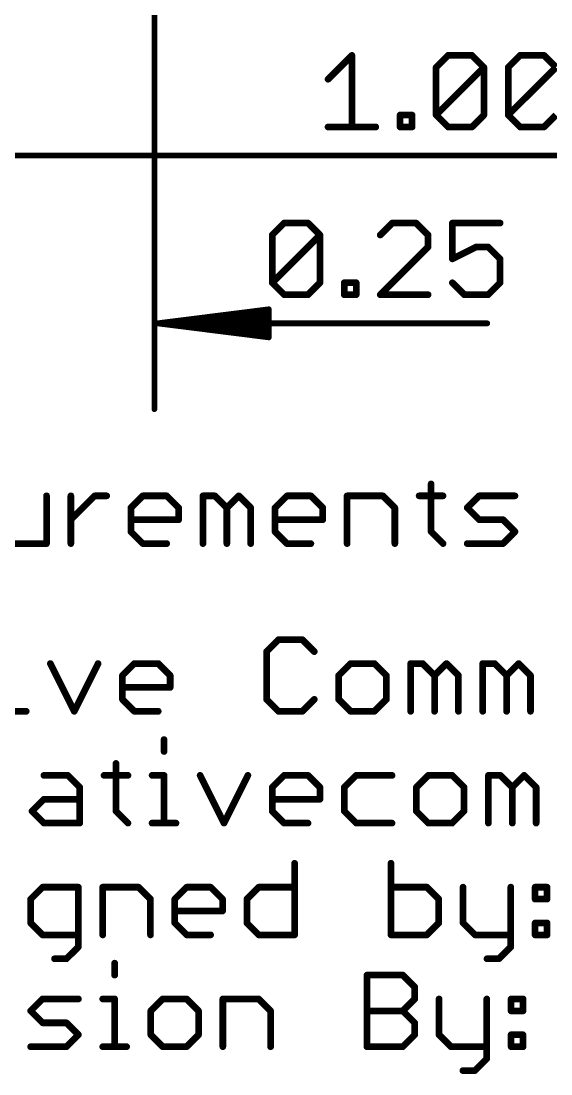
# Model space of a CAD drawing. Extents: x -34 to 73, y -25 to 40.
# Drawn here: x 3.32 to 15.36, y -24.67 to -0.75 of the extents above; entities that cross this region are included whole.
import ezdxf

# ---------------------------------------------------------------- set-up
doc = ezdxf.new("R2010")
doc.units = 0
doc.layers.add('47', color=253, linetype='CONTINUOUS')
doc.layers.add('51', color=53, linetype='CONTINUOUS')

msp = doc.modelspace()

# ---------------------------------------------------------------- linework, layer by layer
at = {"layer": '47'}
for points, const_width in [([(6.35, 1.27), (6.35, -9.57)], 0.13), ([(10.2948, -2.0746), (10.8371, -1.5323)], 0.1524), ([(10.8371, -1.5323), (10.8371, -3.1593)], 0.1524), ([(12.7505, -1.8035), (13.0217, -1.5323)], 0.1524), ([(13.0217, -1.5323), (13.564, -1.5323)], 0.1524), ([(13.564, -1.5323), (13.8352, -1.8035)], 0.1524), ([(14.3877, -1.8035), (14.6589, -1.5323)], 0.1524), ([(14.6589, -1.5323), (15.2012, -1.5323)], 0.1524), ([(15.2012, -1.5323), (15.4724, -1.8035)], 0.1524), ([(12.7505, -2.8881), (12.7505, -1.8035)], 0.1524), ([(12.7505, -2.8881), (13.8352, -1.8035)], 0.1524), ([(13.8352, -1.8035), (13.8352, -2.8881)], 0.1524), ([(14.3877, -2.8881), (14.3877, -1.8035)], 0.1524), ([(14.3877, -2.8881), (15.4724, -1.8035)], 0.1524), ([(11.932, -3.1593), (11.932, -2.8881)], 0.1524), ([(11.932, -2.8881), (12.2031, -2.8881)], 0.1524), ([(12.2031, -2.8881), (12.2031, -3.1593)], 0.1524), ([(13.0217, -3.1593), (12.7505, -2.8881)], 0.1524), ([(13.8352, -2.8881), (13.564, -3.1593)], 0.1524), ([(14.6589, -3.1593), (14.3877, -2.8881)], 0.1524), ([(15.4724, -2.8881), (15.2012, -3.1593)], 0.1524), ([(10.2948, -3.1593), (11.3795, -3.1593)], 0.1524), ([(12.2031, -3.1593), (11.932, -3.1593)], 0.1524), ([(13.564, -3.1593), (13.0217, -3.1593)], 0.1524), ([(15.2012, -3.1593), (14.6589, -3.1593)], 0.1524), ([(0.065, -3.81), (25.335, -3.81)], 0.13), ([(9.0262, -5.6135), (9.2974, -5.3423)], 0.1524), ([(9.2974, -5.3423), (9.8397, -5.3423)], 0.1524), ([(9.8397, -5.3423), (10.1109, -5.6135)], 0.1524), ([(11.7531, -5.3423), (11.4819, -5.6135)], 0.1524), ([(12.2954, -5.3423), (11.7531, -5.3423)], 0.1524), ([(12.5666, -5.6135), (12.2954, -5.3423)], 0.1524), ([(14.2038, -5.3423), (13.1191, -5.3423)], 0.1524), ([(13.1191, -5.3423), (13.1191, -6.1558)], 0.1524), ([(9.0262, -6.6981), (9.0262, -5.6135)], 0.1524), ([(9.0262, -6.6981), (10.1109, -5.6135)], 0.1524), ([(10.1109, -5.6135), (10.1109, -6.6981)], 0.1524), ([(12.5666, -5.8846), (12.5666, -5.6135)], 0.1524), ([(11.4819, -6.9693), (12.5666, -5.8846)], 0.1524), ([(13.1191, -6.1558), (13.6614, -5.8846)], 0.1524), ([(13.6614, -5.8846), (13.9326, -5.8846)], 0.1524), ([(13.9326, -5.8846), (14.2038, -6.1558)], 0.1524), ([(14.2038, -6.1558), (14.2038, -6.6981)], 0.1524), ([(9.2974, -6.9693), (9.0262, -6.6981)], 0.1524), ([(10.1109, -6.6981), (9.8397, -6.9693)], 0.1524), ([(10.6634, -6.9693), (10.6634, -6.6981)], 0.1524), ([(10.6634, -6.6981), (10.9345, -6.6981)], 0.1524), ([(10.9345, -6.6981), (10.9345, -6.9693)], 0.1524), ([(13.3903, -6.9693), (13.1191, -6.6981)], 0.1524), ([(14.2038, -6.6981), (13.9326, -6.9693)], 0.1524), ([(9.8397, -6.9693), (9.2974, -6.9693)], 0.1524), ([(10.9345, -6.9693), (10.6634, -6.9693)], 0.1524), ([(12.5666, -6.9693), (11.4819, -6.9693)], 0.1524), ([(13.9326, -6.9693), (13.3903, -6.9693)], 0.1524), ([(6.415, -7.62), (8.95, -7.3008)], 0.13), ([(6.415, -7.62), (8.95, -7.36)], 0.13), ([(8.95, -7.3008), (8.95, -7.9392)], 0.13), ([(6.415, -7.62), (8.95, -7.49)], 0.13), ([(6.415, -7.62), (13.9128, -7.62)], 0.13), ([(8.95, -7.9392), (6.415, -7.62)], 0.13), ([(8.95, -7.75), (6.415, -7.62)], 0.13), ([(8.95, -7.88), (6.415, -7.62)], 0.13), ([(12.6361, -11.268), (12.6361, -12.3526)], 0.1524), ([(3.8995, -12.6238), (3.8995, -11.5391)], 0.1524), ([(4.452, -12.6238), (4.452, -11.5391)], 0.1524), ([(4.452, -12.0815), (4.9943, -11.5391)], 0.1524), ([(4.9943, -11.5391), (5.2655, -11.5391)], 0.1524), ([(5.8163, -11.8103), (6.0874, -11.5391)], 0.1524), ([(6.0874, -11.5391), (6.6298, -11.5391)], 0.1524), ([(6.6298, -11.5391), (6.9009, -11.8103)], 0.1524), ([(7.4534, -12.6238), (7.4534, -11.5391)], 0.1524), ([(7.4534, -11.5391), (7.7246, -11.5391)], 0.1524), ([(7.7246, -11.5391), (7.9958, -11.8103)], 0.1524), ([(7.9958, -11.8103), (8.2669, -11.5391)], 0.1524), ([(8.2669, -11.5391), (8.5381, -11.8103)], 0.1524), ([(9.0906, -11.8103), (9.3618, -11.5391)], 0.1524), ([(9.3618, -11.5391), (9.9041, -11.5391)], 0.1524), ([(9.9041, -11.5391), (10.1753, -11.8103)], 0.1524), ([(10.7277, -12.6238), (10.7277, -11.5391)], 0.1524), ([(10.7277, -11.5391), (11.5412, -11.5391)], 0.1524), ([(11.5412, -11.5391), (11.8124, -11.8103)], 0.1524), ([(12.3649, -11.5391), (12.9072, -11.5391)], 0.1524), ([(13.4563, -11.8103), (13.7275, -11.5391)], 0.1524), ([(13.7275, -11.5391), (14.541, -11.5391)], 0.1524), ([(5.8163, -12.3526), (5.8163, -11.8103)], 0.1524), ([(6.9009, -11.8103), (6.9009, -12.0815)], 0.1524), ([(7.9958, -11.8103), (7.9958, -12.6238)], 0.1524), ([(8.5381, -11.8103), (8.5381, -12.6238)], 0.1524), ([(9.0906, -12.3526), (9.0906, -11.8103)], 0.1524), ([(10.1753, -11.8103), (10.1753, -12.0815)], 0.1524), ([(11.8124, -11.8103), (11.8124, -12.6238)], 0.1524), ([(13.7275, -12.0815), (13.4563, -11.8103)], 0.1524), ([(6.9009, -12.0815), (5.8163, -12.0815)], 0.1524), ([(10.1753, -12.0815), (9.0906, -12.0815)], 0.1524), ([(14.2698, -12.0815), (13.7275, -12.0815)], 0.1524), ([(14.541, -12.3526), (14.2698, -12.0815)], 0.1524), ([(6.0874, -12.6238), (5.8163, -12.3526)], 0.1524), ([(9.3618, -12.6238), (9.0906, -12.3526)], 0.1524), ([(12.6361, -12.3526), (12.9072, -12.6238)], 0.1524), ([(14.2698, -12.6238), (14.541, -12.3526)], 0.1524), ([(3.086, -12.6238), (3.8995, -12.6238)], 0.1524), ([(6.6298, -12.6238), (6.0874, -12.6238)], 0.1524), ([(9.9041, -12.6238), (9.3618, -12.6238)], 0.1524), ([(13.4563, -12.6238), (14.2698, -12.6238)], 0.1524)]:
    msp.add_lwpolyline(points, dxfattribs=dict(at, const_width=const_width))
for points, const_width in [([(10.8752, -1.5323, 1), (10.799, -1.5323)], 0.0762), ([(10.8641, -1.5593, 1), (10.8102, -1.5054)], 0.0762), ([(13.0217, -1.4942, 1), (13.0217, -1.5704)], 0.0762), ([(13.0486, -1.5593, 1), (12.9948, -1.5054)], 0.0762), ([(13.591, -1.5054, 1), (13.5371, -1.5593)], 0.0762), ([(13.564, -1.5704, 1), (13.564, -1.4942)], 0.0762), ([(14.6589, -1.4942, 1), (14.6589, -1.5704)], 0.0762), ([(14.6858, -1.5593, 1), (14.6319, -1.5054)], 0.0762), ([(15.2281, -1.5054, 1), (15.1743, -1.5593)], 0.0762), ([(15.2012, -1.5704, 1), (15.2012, -1.4942)], 0.0762), ([(12.7886, -1.8035, 1), (12.7124, -1.8035)], 0.0762), ([(12.7236, -1.7765, 1), (12.7775, -1.8304)], 0.0762), ([(13.8733, -1.8035, 1), (13.7971, -1.8035)], 0.0762), ([(13.8621, -1.8304, 1), (13.8083, -1.7765)], 0.0762), ([(13.8083, -1.8304, 1), (13.8621, -1.7765)], 0.0762), ([(14.4258, -1.8035, 1), (14.3496, -1.8035)], 0.0762), ([(14.3608, -1.7765, 1), (14.4146, -1.8304)], 0.0762), ([(10.2679, -2.0477, 1), (10.3218, -2.1016)], 0.0762), ([(11.9701, -2.8881, 1), (11.8939, -2.8881)], 0.0762), ([(11.932, -2.85, 1), (11.932, -2.9262)], 0.0762), ([(12.2412, -2.8881, 1), (12.165, -2.8881)], 0.0762), ([(12.2031, -2.9262, 1), (12.2031, -2.85)], 0.0762), ([(12.7775, -2.8612, 1), (12.7236, -2.9151)], 0.0762), ([(12.7236, -2.8612, 1), (12.7775, -2.9151)], 0.0762), ([(12.7124, -2.8881, 1), (12.7886, -2.8881)], 0.0762), ([(13.7971, -2.8881, 1), (13.8733, -2.8881)], 0.0762), ([(13.8621, -2.9151, 1), (13.8083, -2.8612)], 0.0762), ([(14.4146, -2.8612, 1), (14.3608, -2.9151)], 0.0762), ([(14.3608, -2.8612, 1), (14.4146, -2.9151)], 0.0762), ([(14.3496, -2.8881, 1), (14.4258, -2.8881)], 0.0762), ([(10.2948, -3.1212, 1), (10.2948, -3.1974)], 0.0762), ([(11.3795, -3.1974, 1), (11.3795, -3.1212)], 0.0762), ([(11.932, -3.1212, 1), (11.932, -3.1974)], 0.0762), ([(12.2031, -3.1974, 1), (12.2031, -3.1212)], 0.0762), ([(13.0217, -3.1212, 1), (13.0217, -3.1974)], 0.0762), ([(12.9948, -3.1862, 1), (13.0486, -3.1324)], 0.0762), ([(13.5371, -3.1324, 1), (13.591, -3.1862)], 0.0762), ([(13.564, -3.1974, 1), (13.564, -3.1212)], 0.0762), ([(14.6589, -3.1212, 1), (14.6589, -3.1974)], 0.0762), ([(14.6319, -3.1862, 1), (14.6858, -3.1324)], 0.0762), ([(15.1743, -3.1324, 1), (15.2281, -3.1862)], 0.0762), ([(15.2012, -3.1974, 1), (15.2012, -3.1212)], 0.0762), ([(10.799, -3.1593, 1), (10.8752, -3.1593)], 0.0762), ([(11.8939, -3.1593, 1), (11.9701, -3.1593)], 0.0762), ([(12.165, -3.1593, 1), (12.2412, -3.1593)], 0.0762), ([(9.2974, -5.3042, 1), (9.2974, -5.3804)], 0.0762), ([(9.3243, -5.3693, 1), (9.2704, -5.3154)], 0.0762), ([(9.8666, -5.3154, 1), (9.8128, -5.3693)], 0.0762), ([(9.8397, -5.3804, 1), (9.8397, -5.3042)], 0.0762), ([(11.7531, -5.3042, 1), (11.7531, -5.3804)], 0.0762), ([(11.78, -5.3693, 1), (11.7262, -5.3154)], 0.0762), ([(12.3224, -5.3154, 1), (12.2685, -5.3693)], 0.0762), ([(12.2954, -5.3804, 1), (12.2954, -5.3042)], 0.0762), ([(13.1191, -5.3042, 1), (13.1191, -5.3804)], 0.0762), ([(13.1572, -5.3423, 1), (13.081, -5.3423)], 0.0762), ([(14.2038, -5.3804, 1), (14.2038, -5.3042)], 0.0762), ([(9.0643, -5.6135, 1), (8.9881, -5.6135)], 0.0762), ([(8.9993, -5.5865, 1), (9.0531, -5.6404)], 0.0762), ([(10.149, -5.6135, 1), (10.0728, -5.6135)], 0.0762), ([(10.1378, -5.6404, 1), (10.0839, -5.5865)], 0.0762), ([(10.0839, -5.6404, 1), (10.1378, -5.5865)], 0.0762), ([(11.455, -5.5865, 1), (11.5089, -5.6404)], 0.0762), ([(12.6047, -5.6135, 1), (12.5285, -5.6135)], 0.0762), ([(12.5397, -5.6404, 1), (12.5935, -5.5865)], 0.0762), ([(12.5285, -5.8846, 1), (12.6047, -5.8846)], 0.0762), ([(12.5935, -5.9116, 1), (12.5397, -5.8577)], 0.0762), ([(13.6614, -5.8465, 1), (13.6614, -5.9227)], 0.0762), ([(13.6785, -5.9187, 1), (13.6444, -5.8506)], 0.0762), ([(13.9595, -5.8577, 1), (13.9056, -5.9116)], 0.0762), ([(13.9326, -5.9227, 1), (13.9326, -5.8465)], 0.0762), ([(13.1021, -6.1217, 1), (13.1361, -6.1899)], 0.0762), ([(13.081, -6.1558, 1), (13.1572, -6.1558)], 0.0762), ([(14.2419, -6.1558, 1), (14.1657, -6.1558)], 0.0762), ([(14.1768, -6.1827, 1), (14.2307, -6.1289)], 0.0762), ([(9.0531, -6.6712, 1), (8.9993, -6.7251)], 0.0762), ([(8.9993, -6.6712, 1), (9.0531, -6.7251)], 0.0762), ([(8.9881, -6.6981, 1), (9.0643, -6.6981)], 0.0762), ([(10.0728, -6.6981, 1), (10.149, -6.6981)], 0.0762), ([(10.1378, -6.7251, 1), (10.0839, -6.6712)], 0.0762), ([(10.7015, -6.6981, 1), (10.6253, -6.6981)], 0.0762), ([(10.6634, -6.66, 1), (10.6634, -6.7362)], 0.0762), ([(10.9726, -6.6981, 1), (10.8964, -6.6981)], 0.0762), ([(10.9345, -6.7362, 1), (10.9345, -6.66)], 0.0762), ([(13.146, -6.6712, 1), (13.0921, -6.7251)], 0.0762), ([(14.1657, -6.6981, 1), (14.2419, -6.6981)], 0.0762), ([(14.2307, -6.7251, 1), (14.1768, -6.6712)], 0.0762), ([(9.2974, -6.9312, 1), (9.2974, -7.0074)], 0.0762), ([(9.2704, -6.9962, 1), (9.3243, -6.9424)], 0.0762), ([(9.8128, -6.9424, 1), (9.8666, -6.9962)], 0.0762), ([(9.8397, -7.0074, 1), (9.8397, -6.9312)], 0.0762), ([(10.6634, -6.9312, 1), (10.6634, -7.0074)], 0.0762), ([(10.6253, -6.9693, 1), (10.7015, -6.9693)], 0.0762), ([(10.8964, -6.9693, 1), (10.9726, -6.9693)], 0.0762), ([(10.9345, -7.0074, 1), (10.9345, -6.9312)], 0.0762), ([(11.4819, -6.9312, 1), (11.4819, -7.0074)], 0.0762), ([(11.455, -6.9424, 1), (11.5089, -6.9962)], 0.0762), ([(12.5666, -7.0074, 1), (12.5666, -6.9312)], 0.0762), ([(13.3903, -6.9312, 1), (13.3903, -7.0074)], 0.0762), ([(13.3633, -6.9962, 1), (13.4172, -6.9424)], 0.0762), ([(13.9056, -6.9424, 1), (13.9595, -6.9962)], 0.0762), ([(13.9326, -7.0074, 1), (13.9326, -6.9312)], 0.0762), ([(8.9825, -7.3008, 1), (8.9175, -7.3008)], 0.065), ([(8.9541, -7.333, 1), (8.9459, -7.2685)], 0.065), ([(8.9533, -7.3923, 1), (8.9467, -7.3277)], 0.065), ([(6.415, -7.5875, 1), (6.415, -7.6525)], 0.065), ([(6.4191, -7.5878, 1), (6.4109, -7.6522)], 0.065), ([(6.4133, -7.5875, 1), (6.4167, -7.6525)], 0.065), ([(6.4167, -7.5875, 1), (6.4133, -7.6525)], 0.065), ([(6.4183, -7.5877, 1), (6.4117, -7.6523)], 0.065), ([(6.4117, -7.5877, 1), (6.4183, -7.6523)], 0.065), ([(6.4109, -7.5878, 1), (6.4191, -7.6522)], 0.065), ([(8.9517, -7.5225, 1), (8.9483, -7.4575)], 0.065), ([(13.9128, -7.6525, 1), (13.9128, -7.5875)], 0.065), ([(8.9459, -7.9715, 1), (8.9541, -7.907)], 0.065), ([(8.9467, -7.9123, 1), (8.9533, -7.8477)], 0.065), ([(8.9483, -7.7825, 1), (8.9517, -7.7175)], 0.065), ([(8.9175, -7.9392, 1), (8.9825, -7.9392)], 0.065), ([(6.3175, -9.57, 1), (6.3825, -9.57)], 0.065), ([(12.6742, -11.268, 1), (12.598, -11.268)], 0.0762), ([(3.9376, -11.5391, 1), (3.8614, -11.5391)], 0.0762), ([(4.4901, -11.5391, 1), (4.4139, -11.5391)], 0.0762), ([(4.9943, -11.501, 1), (4.9943, -11.5772)], 0.0762), ([(5.0213, -11.5661, 1), (4.9674, -11.5122)], 0.0762), ([(5.2655, -11.5772, 1), (5.2655, -11.501)], 0.0762), ([(6.0874, -11.501, 1), (6.0874, -11.5772)], 0.0762), ([(6.1144, -11.5661, 1), (6.0605, -11.5122)], 0.0762), ([(6.6567, -11.5122, 1), (6.6028, -11.5661)], 0.0762), ([(6.6298, -11.5772, 1), (6.6298, -11.501)], 0.0762), ([(7.4915, -11.5391, 1), (7.4153, -11.5391)], 0.0762), ([(7.4534, -11.501, 1), (7.4534, -11.5772)], 0.0762), ([(7.7515, -11.5122, 1), (7.6977, -11.5661)], 0.0762), ([(7.7246, -11.5772, 1), (7.7246, -11.501)], 0.0762), ([(8.2939, -11.5122, 1), (8.24, -11.5661)], 0.0762), ([(8.2939, -11.5661, 1), (8.24, -11.5122)], 0.0762), ([(9.3618, -11.501, 1), (9.3618, -11.5772)], 0.0762), ([(9.3887, -11.5661, 1), (9.3348, -11.5122)], 0.0762), ([(9.931, -11.5122, 1), (9.8771, -11.5661)], 0.0762), ([(9.9041, -11.5772, 1), (9.9041, -11.501)], 0.0762), ([(10.7658, -11.5391, 1), (10.6896, -11.5391)], 0.0762), ([(10.7277, -11.501, 1), (10.7277, -11.5772)], 0.0762), ([(11.5682, -11.5122, 1), (11.5143, -11.5661)], 0.0762), ([(11.5412, -11.5772, 1), (11.5412, -11.501)], 0.0762), ([(12.3649, -11.501, 1), (12.3649, -11.5772)], 0.0762), ([(12.9072, -11.5772, 1), (12.9072, -11.501)], 0.0762), ([(13.7275, -11.501, 1), (13.7275, -11.5772)], 0.0762), ([(13.7544, -11.5661, 1), (13.7006, -11.5122)], 0.0762), ([(14.541, -11.5772, 1), (14.541, -11.501)], 0.0762), ([(5.8544, -11.8103, 1), (5.7782, -11.8103)], 0.0762), ([(5.7893, -11.7834, 1), (5.8432, -11.8372)], 0.0762), ([(6.939, -11.8103, 1), (6.8628, -11.8103)], 0.0762), ([(6.874, -11.8372, 1), (6.9279, -11.7834)], 0.0762), ([(8.0339, -11.8103, 1), (7.9577, -11.8103)], 0.0762), ([(7.9688, -11.7834, 1), (8.0227, -11.8372)], 0.0762), ([(7.9688, -11.8372, 1), (8.0227, -11.7834)], 0.0762), ([(8.5762, -11.8103, 1), (8.5, -11.8103)], 0.0762), ([(8.5112, -11.8372, 1), (8.565, -11.7834)], 0.0762), ([(9.1287, -11.8103, 1), (9.0525, -11.8103)], 0.0762), ([(9.0636, -11.7834, 1), (9.1175, -11.8372)], 0.0762), ([(10.2134, -11.8103, 1), (10.1372, -11.8103)], 0.0762), ([(10.1483, -11.8372, 1), (10.2022, -11.7834)], 0.0762), ([(11.8505, -11.8103, 1), (11.7743, -11.8103)], 0.0762), ([(11.7855, -11.8372, 1), (11.8393, -11.7834)], 0.0762), ([(13.4833, -11.7834, 1), (13.4294, -11.8372)], 0.0762), ([(13.4294, -11.7834, 1), (13.4833, -11.8372)], 0.0762), ([(4.425, -12.0545, 1), (4.4789, -12.1084)], 0.0762), ([(5.8163, -12.0434, 1), (5.8163, -12.1196)], 0.0762), ([(6.8628, -12.0815, 1), (6.939, -12.0815)], 0.0762), ([(6.9009, -12.1196, 1), (6.9009, -12.0434)], 0.0762), ([(9.0906, -12.0434, 1), (9.0906, -12.1196)], 0.0762), ([(10.1372, -12.0815, 1), (10.2134, -12.0815)], 0.0762), ([(10.1753, -12.1196, 1), (10.1753, -12.0434)], 0.0762), ([(13.7275, -12.0434, 1), (13.7275, -12.1196)], 0.0762), ([(13.7006, -12.1084, 1), (13.7544, -12.0545)], 0.0762), ([(14.2968, -12.0545, 1), (14.2429, -12.1084)], 0.0762), ([(14.2698, -12.1196, 1), (14.2698, -12.0434)], 0.0762), ([(5.8432, -12.3257, 1), (5.7893, -12.3796)], 0.0762), ([(5.7782, -12.3526, 1), (5.8544, -12.3526)], 0.0762), ([(9.1175, -12.3257, 1), (9.0636, -12.3796)], 0.0762), ([(9.0525, -12.3526, 1), (9.1287, -12.3526)], 0.0762), ([(12.663, -12.3257, 1), (12.6091, -12.3796)], 0.0762), ([(12.598, -12.3526, 1), (12.6742, -12.3526)], 0.0762), ([(14.5679, -12.3796, 1), (14.5141, -12.3257)], 0.0762), ([(14.5141, -12.3796, 1), (14.5679, -12.3257)], 0.0762), ([(3.8614, -12.6238, 1), (3.9376, -12.6238)], 0.0762), ([(3.8995, -12.6619, 1), (3.8995, -12.5857)], 0.0762), ([(4.4139, -12.6238, 1), (4.4901, -12.6238)], 0.0762), ([(6.0874, -12.5857, 1), (6.0874, -12.6619)], 0.0762), ([(6.0605, -12.6507, 1), (6.1144, -12.5969)], 0.0762), ([(6.6298, -12.6619, 1), (6.6298, -12.5857)], 0.0762), ([(7.4153, -12.6238, 1), (7.4915, -12.6238)], 0.0762), ([(7.9577, -12.6238, 1), (8.0339, -12.6238)], 0.0762), ([(8.5, -12.6238, 1), (8.5762, -12.6238)], 0.0762), ([(9.3618, -12.5857, 1), (9.3618, -12.6619)], 0.0762), ([(9.3348, -12.6507, 1), (9.3887, -12.5969)], 0.0762), ([(9.9041, -12.6619, 1), (9.9041, -12.5857)], 0.0762), ([(10.6896, -12.6238, 1), (10.7658, -12.6238)], 0.0762), ([(11.7743, -12.6238, 1), (11.8505, -12.6238)], 0.0762), ([(12.8803, -12.6507, 1), (12.9342, -12.5969)], 0.0762), ([(13.4563, -12.5857, 1), (13.4563, -12.6619)], 0.0762), ([(14.2429, -12.5969, 1), (14.2968, -12.6507)], 0.0762), ([(14.2698, -12.6619, 1), (14.2698, -12.5857)], 0.0762)]:
    msp.add_lwpolyline(points, format="xyb", dxfattribs=dict(at, const_width=const_width))
at = {"layer": '51', "const_width": 0.1524}
for points in [[(9.1691, -14.8068), (8.898, -15.078)], [(9.7115, -14.8068), (9.1691, -14.8068)], [(9.9826, -15.078), (9.7115, -14.8068)], [(8.898, -15.078), (8.898, -16.1626)], [(3.9865, -15.3491), (4.5288, -16.4338)], [(4.5288, -16.4338), (5.0712, -15.3491)], [(5.6237, -15.6203), (5.8948, -15.3491)], [(5.8948, -15.3491), (6.4372, -15.3491)], [(6.4372, -15.3491), (6.7083, -15.6203)], [(10.8063, -15.3491), (10.5351, -15.6203)], [(11.3486, -15.3491), (10.8063, -15.3491)], [(11.6198, -15.6203), (11.3486, -15.3491)], [(12.1723, -16.4338), (12.1723, -15.3491)], [(12.1723, -15.3491), (12.4435, -15.3491)], [(12.4435, -15.3491), (12.7146, -15.6203)], [(12.7146, -15.6203), (12.9858, -15.3491)], [(12.9858, -15.3491), (13.257, -15.6203)], [(13.8095, -16.4338), (13.8095, -15.3491)], [(13.8095, -15.3491), (14.0806, -15.3491)], [(14.0806, -15.3491), (14.3518, -15.6203)], [(14.3518, -15.6203), (14.6229, -15.3491)], [(14.6229, -15.3491), (14.8941, -15.6203)], [(5.6237, -16.1626), (5.6237, -15.6203)], [(6.7083, -15.6203), (6.7083, -15.8915)], [(10.5351, -15.6203), (10.5351, -16.1626)], [(11.6198, -16.1626), (11.6198, -15.6203)], [(12.7146, -15.6203), (12.7146, -16.4338)], [(13.257, -15.6203), (13.257, -16.4338)], [(14.3518, -15.6203), (14.3518, -16.4338)], [(14.8941, -15.6203), (14.8941, -16.4338)], [(6.7083, -15.8915), (5.6237, -15.8915)], [(5.8948, -16.4338), (5.6237, -16.1626)], [(8.898, -16.1626), (9.1691, -16.4338)], [(9.7115, -16.4338), (9.9826, -16.1626)], [(10.5351, -16.1626), (10.8063, -16.4338)], [(11.3486, -16.4338), (11.6198, -16.1626)], [(2.8951, -16.4338), (3.4374, -16.4338)], [(6.4372, -16.4338), (5.8948, -16.4338)], [(9.1691, -16.4338), (9.7115, -16.4338)], [(10.8063, -16.4338), (11.3486, -16.4338)], [(6.569, -17.0756), (6.569, -17.3468)], [(5.4775, -17.618), (5.4775, -18.7026)], [(3.8404, -17.8891), (4.3827, -17.8891)], [(4.3827, -17.8891), (4.6539, -18.1603)], [(5.2064, -17.8891), (5.7487, -17.8891)], [(6.2978, -17.8891), (6.569, -17.8891)], [(6.569, -17.8891), (6.569, -18.9738)], [(7.3892, -17.8891), (7.9316, -18.9738)], [(7.9316, -18.9738), (8.4739, -17.8891)], [(9.0264, -18.1603), (9.2976, -17.8891)], [(9.2976, -17.8891), (9.8399, -17.8891)], [(9.8399, -17.8891), (10.111, -18.1603)], [(10.9347, -17.8891), (10.6635, -18.1603)], [(11.7482, -17.8891), (10.9347, -17.8891)], [(12.5719, -17.8891), (12.3007, -18.1603)], [(13.1142, -17.8891), (12.5719, -17.8891)], [(13.3854, -18.1603), (13.1142, -17.8891)], [(13.9379, -18.9738), (13.9379, -17.8891)], [(13.9379, -17.8891), (14.209, -17.8891)], [(14.209, -17.8891), (14.4802, -18.1603)], [(14.4802, -18.1603), (14.7514, -17.8891)], [(14.7514, -17.8891), (15.0225, -18.1603)], [(4.6539, -18.1603), (4.6539, -18.9738)], [(9.0264, -18.7026), (9.0264, -18.1603)], [(10.111, -18.1603), (10.111, -18.4315)], [(10.6635, -18.1603), (10.6635, -18.7026)], [(12.3007, -18.1603), (12.3007, -18.7026)], [(13.3854, -18.7026), (13.3854, -18.1603)], [(14.4802, -18.1603), (14.4802, -18.9738)], [(15.0225, -18.1603), (15.0225, -18.9738)], [(3.5692, -18.7026), (3.8404, -18.4315)], [(3.8404, -18.4315), (4.6539, -18.4315)], [(10.111, -18.4315), (9.0264, -18.4315)], [(3.8404, -18.9738), (3.5692, -18.7026)], [(5.4775, -18.7026), (5.7487, -18.9738)], [(9.2976, -18.9738), (9.0264, -18.7026)], [(10.6635, -18.7026), (10.9347, -18.9738)], [(12.3007, -18.7026), (12.5719, -18.9738)], [(13.1142, -18.9738), (13.3854, -18.7026)], [(4.6539, -18.9738), (3.8404, -18.9738)], [(6.2978, -18.9738), (6.8401, -18.9738)], [(9.8399, -18.9738), (9.2976, -18.9738)], [(10.9347, -18.9738), (11.7482, -18.9738)], [(12.5719, -18.9738), (13.1142, -18.9738)], [(9.5352, -19.8868), (9.5352, -21.5138)], [(11.7249, -19.8868), (11.7249, -21.5138)], [(3.8103, -20.4291), (3.5391, -20.7003)], [(4.6238, -20.4291), (3.8103, -20.4291)], [(4.6238, -21.785), (4.6238, -20.4291)], [(5.1763, -21.5138), (5.1763, -20.4291)], [(5.1763, -20.4291), (5.9898, -20.4291)], [(5.9898, -20.4291), (6.2609, -20.7003)], [(6.8134, -20.7003), (7.0846, -20.4291)], [(7.0846, -20.4291), (7.6269, -20.4291)], [(7.6269, -20.4291), (7.8981, -20.7003)], [(8.4506, -20.7003), (8.7217, -20.4291)], [(8.7217, -20.4291), (9.5352, -20.4291)], [(12.5384, -20.4291), (11.7249, -20.4291)], [(12.8095, -20.7003), (12.5384, -20.4291)], [(13.362, -20.4291), (13.362, -21.2426)], [(14.4467, -20.4291), (14.4467, -21.785)], [(14.9992, -20.4291), (15.2704, -20.4291)], [(14.9992, -20.7003), (14.9992, -20.4291)], [(15.2704, -20.4291), (15.2704, -20.7003)], [(3.5391, -20.7003), (3.5391, -21.2426)], [(6.2609, -20.7003), (6.2609, -21.5138)], [(6.8134, -21.2426), (6.8134, -20.7003)], [(7.8981, -20.7003), (7.8981, -20.9715)], [(8.4506, -21.2426), (8.4506, -20.7003)], [(12.8095, -21.2426), (12.8095, -20.7003)], [(15.2704, -20.7003), (14.9992, -20.7003)], [(7.8981, -20.9715), (6.8134, -20.9715)], [(3.5391, -21.2426), (3.8103, -21.5138)], [(7.0846, -21.5138), (6.8134, -21.2426)], [(8.7217, -21.5138), (8.4506, -21.2426)], [(12.5384, -21.5138), (12.8095, -21.2426)], [(13.362, -21.2426), (13.6332, -21.5138)], [(14.9992, -21.2426), (15.2704, -21.2426)], [(14.9992, -21.5138), (14.9992, -21.2426)], [(15.2704, -21.2426), (15.2704, -21.5138)], [(3.8103, -21.5138), (4.6238, -21.5138)], [(7.6269, -21.5138), (7.0846, -21.5138)], [(9.5352, -21.5138), (8.7217, -21.5138)], [(11.7249, -21.5138), (12.5384, -21.5138)], [(13.6332, -21.5138), (14.4467, -21.5138)], [(15.2704, -21.5138), (14.9992, -21.5138)], [(4.3526, -22.0561), (4.6238, -21.785)], [(14.4467, -21.785), (14.1755, -22.0561)], [(4.0814, -22.0561), (4.3526, -22.0561)], [(14.1755, -22.0561), (13.9044, -22.0561)], [(5.4474, -22.1556), (5.4474, -22.4268)], [(11.1792, -24.0538), (11.1792, -22.4268)], [(11.1792, -22.4268), (11.9927, -22.4268)], [(11.9927, -22.4268), (12.2638, -22.698)], [(12.2638, -22.698), (12.2638, -22.9691)], [(3.5391, -23.2403), (3.8103, -22.9691)], [(3.8103, -22.9691), (4.6238, -22.9691)], [(5.1763, -22.9691), (5.4474, -22.9691)], [(5.4474, -22.9691), (5.4474, -24.0538)], [(6.5389, -22.9691), (6.2677, -23.2403)], [(7.0812, -22.9691), (6.5389, -22.9691)], [(7.3524, -23.2403), (7.0812, -22.9691)], [(7.9049, -24.0538), (7.9049, -22.9691)], [(7.9049, -22.9691), (8.7184, -22.9691)], [(8.7184, -22.9691), (8.9895, -23.2403)], [(12.2638, -22.9691), (11.9927, -23.2403)], [(12.8163, -22.9691), (12.8163, -23.7826)], [(13.901, -22.9691), (13.901, -24.325)], [(14.4535, -22.9691), (14.7246, -22.9691)], [(14.4535, -23.2403), (14.4535, -22.9691)], [(14.7246, -22.9691), (14.7246, -23.2403)], [(3.8103, -23.5115), (3.5391, -23.2403)], [(6.2677, -23.2403), (6.2677, -23.7826)], [(7.3524, -23.7826), (7.3524, -23.2403)], [(8.9895, -23.2403), (8.9895, -24.0538)], [(11.1792, -23.2403), (11.9927, -23.2403)], [(11.9927, -23.2403), (12.2638, -23.5115)], [(14.7246, -23.2403), (14.4535, -23.2403)], [(4.3526, -23.5115), (3.8103, -23.5115)], [(4.6238, -23.7826), (4.3526, -23.5115)], [(12.2638, -23.5115), (12.2638, -23.7826)], [(4.3526, -24.0538), (4.6238, -23.7826)], [(6.2677, -23.7826), (6.5389, -24.0538)], [(7.0812, -24.0538), (7.3524, -23.7826)], [(12.2638, -23.7826), (11.9927, -24.0538)], [(12.8163, -23.7826), (13.0875, -24.0538)], [(14.4535, -23.7826), (14.7246, -23.7826)], [(14.4535, -24.0538), (14.4535, -23.7826)], [(14.7246, -23.7826), (14.7246, -24.0538)], [(3.5391, -24.0538), (4.3526, -24.0538)], [(5.1763, -24.0538), (5.7186, -24.0538)], [(6.5389, -24.0538), (7.0812, -24.0538)], [(11.9927, -24.0538), (11.1792, -24.0538)], [(13.0875, -24.0538), (13.901, -24.0538)], [(14.7246, -24.0538), (14.4535, -24.0538)], [(13.901, -24.325), (13.6298, -24.5961)], [(13.6298, -24.5961), (13.3587, -24.5961)]]:
    msp.add_lwpolyline(points, dxfattribs=at)
at = {"layer": '51', "const_width": 0.0762}
for points in [[(9.1691, -14.7687, 1), (9.1691, -14.8449)], [(9.1961, -14.8338, 1), (9.1422, -14.7799)], [(9.7384, -14.7799, 1), (9.6845, -14.8338)], [(9.7115, -14.8449, 1), (9.7115, -14.7687)], [(8.871, -15.051, 1), (8.9249, -15.1049)], [(8.9361, -15.078, 1), (8.8599, -15.078)], [(9.9557, -15.1049, 1), (10.0096, -15.051)], [(4.0206, -15.3321, 1), (3.9524, -15.3662)], [(5.1052, -15.3662, 1), (5.0371, -15.3321)], [(5.8948, -15.311, 1), (5.8948, -15.3872)], [(5.9218, -15.3761, 1), (5.8679, -15.3222)], [(6.4641, -15.3222, 1), (6.4102, -15.3761)], [(6.4372, -15.3872, 1), (6.4372, -15.311)], [(10.8063, -15.311, 1), (10.8063, -15.3872)], [(10.8332, -15.3761, 1), (10.7794, -15.3222)], [(11.3756, -15.3222, 1), (11.3217, -15.3761)], [(11.3486, -15.3872, 1), (11.3486, -15.311)], [(12.2104, -15.3491, 1), (12.1342, -15.3491)], [(12.1723, -15.311, 1), (12.1723, -15.3872)], [(12.4704, -15.3222, 1), (12.4165, -15.3761)], [(12.4435, -15.3872, 1), (12.4435, -15.311)], [(13.0127, -15.3222, 1), (12.9588, -15.3761)], [(13.0127, -15.3761, 1), (12.9588, -15.3222)], [(13.8476, -15.3491, 1), (13.7713, -15.3491)], [(13.8095, -15.311, 1), (13.8095, -15.3872)], [(14.1076, -15.3222, 1), (14.0537, -15.3761)], [(14.0806, -15.3872, 1), (14.0806, -15.311)], [(14.6499, -15.3222, 1), (14.596, -15.3761)], [(14.6499, -15.3761, 1), (14.596, -15.3222)], [(5.6618, -15.6203, 1), (5.5856, -15.6203)], [(6.7464, -15.6203, 1), (6.6702, -15.6203)], [(10.5732, -15.6203, 1), (10.497, -15.6203)], [(11.6579, -15.6203, 1), (11.5817, -15.6203)], [(12.7527, -15.6203, 1), (12.6765, -15.6203)], [(13.2951, -15.6203, 1), (13.2189, -15.6203)], [(14.3899, -15.6203, 1), (14.3137, -15.6203)], [(14.9322, -15.6203, 1), (14.856, -15.6203)], [(5.5967, -15.5934, 1), (5.6506, -15.6472)], [(6.6814, -15.6472, 1), (6.7353, -15.5934)], [(10.5082, -15.5934, 1), (10.5621, -15.6472)], [(11.5929, -15.6472, 1), (11.6467, -15.5934)], [(12.6877, -15.5934, 1), (12.7416, -15.6472)], [(12.6877, -15.6472, 1), (12.7416, -15.5934)], [(13.23, -15.6472, 1), (13.2839, -15.5934)], [(14.3248, -15.5934, 1), (14.3787, -15.6472)], [(14.3248, -15.6472, 1), (14.3787, -15.5934)], [(14.8672, -15.6472, 1), (14.9211, -15.5934)], [(5.6237, -15.8534, 1), (5.6237, -15.9296)], [(6.6702, -15.8915, 1), (6.7464, -15.8915)], [(6.7083, -15.9296, 1), (6.7083, -15.8534)], [(5.6506, -16.1357, 1), (5.5967, -16.1896)], [(5.5856, -16.1626, 1), (5.6618, -16.1626)], [(8.9249, -16.1357, 1), (8.871, -16.1896)], [(8.8599, -16.1626, 1), (8.9361, -16.1626)], [(10.0096, -16.1896, 1), (9.9557, -16.1357)], [(10.5621, -16.1357, 1), (10.5082, -16.1896)], [(10.497, -16.1626, 1), (10.5732, -16.1626)], [(11.5817, -16.1626, 1), (11.6579, -16.1626)], [(11.6467, -16.1896, 1), (11.5929, -16.1357)], [(3.4374, -16.4719, 1), (3.4374, -16.3957)], [(4.4948, -16.4168, 1), (4.5629, -16.4508)], [(4.4948, -16.4508, 1), (4.5629, -16.4168)], [(5.8948, -16.3957, 1), (5.8948, -16.4719)], [(5.8679, -16.4607, 1), (5.9218, -16.4069)], [(6.4372, -16.4719, 1), (6.4372, -16.3957)], [(9.1691, -16.3957, 1), (9.1691, -16.4719)], [(9.1422, -16.4607, 1), (9.1961, -16.4069)], [(9.6845, -16.4069, 1), (9.7384, -16.4607)], [(9.7115, -16.4719, 1), (9.7115, -16.3957)], [(10.8063, -16.3957, 1), (10.8063, -16.4719)], [(10.7794, -16.4607, 1), (10.8332, -16.4069)], [(11.3217, -16.4069, 1), (11.3756, -16.4607)], [(11.3486, -16.4719, 1), (11.3486, -16.3957)], [(12.1342, -16.4338, 1), (12.2104, -16.4338)], [(12.6765, -16.4338, 1), (12.7527, -16.4338)], [(13.2189, -16.4338, 1), (13.2951, -16.4338)], [(13.7713, -16.4338, 1), (13.8476, -16.4338)], [(14.3137, -16.4338, 1), (14.3899, -16.4338)], [(14.856, -16.4338, 1), (14.9322, -16.4338)], [(6.6071, -17.0756, 1), (6.5309, -17.0756)], [(6.5309, -17.3468, 1), (6.6071, -17.3468)], [(5.5156, -17.618, 1), (5.4394, -17.618)], [(3.8404, -17.851, 1), (3.8404, -17.9272)], [(4.4096, -17.8622, 1), (4.3558, -17.9161)], [(4.3827, -17.9272, 1), (4.3827, -17.851)], [(5.2064, -17.851, 1), (5.2064, -17.9272)], [(5.7487, -17.9272, 1), (5.7487, -17.851)], [(6.2978, -17.851, 1), (6.2978, -17.9272)], [(6.6071, -17.8891, 1), (6.5309, -17.8891)], [(6.569, -17.9272, 1), (6.569, -17.851)], [(7.4233, -17.8721, 1), (7.3552, -17.9062)], [(8.508, -17.9062, 1), (8.4398, -17.8721)], [(9.2976, -17.851, 1), (9.2976, -17.9272)], [(9.3245, -17.9161, 1), (9.2706, -17.8622)], [(9.8668, -17.8622, 1), (9.8129, -17.9161)], [(9.8399, -17.9272, 1), (9.8399, -17.851)], [(10.9347, -17.851, 1), (10.9347, -17.9272)], [(10.9616, -17.9161, 1), (10.9078, -17.8622)], [(11.7482, -17.9272, 1), (11.7482, -17.851)], [(12.5719, -17.851, 1), (12.5719, -17.9272)], [(12.5988, -17.9161, 1), (12.5449, -17.8622)], [(13.1411, -17.8622, 1), (13.0873, -17.9161)], [(13.1142, -17.9272, 1), (13.1142, -17.851)], [(13.976, -17.8891, 1), (13.8998, -17.8891)], [(13.9379, -17.851, 1), (13.9379, -17.9272)], [(14.236, -17.8622, 1), (14.1821, -17.9161)], [(14.209, -17.9272, 1), (14.209, -17.851)], [(14.7783, -17.8622, 1), (14.7244, -17.9161)], [(14.7783, -17.9161, 1), (14.7244, -17.8622)], [(4.692, -18.1603, 1), (4.6158, -18.1603)], [(4.6269, -18.1872, 1), (4.6808, -18.1334)], [(9.0645, -18.1603, 1), (8.9883, -18.1603)], [(8.9994, -18.1334, 1), (9.0533, -18.1872)], [(10.1491, -18.1603, 1), (10.0729, -18.1603)], [(10.0841, -18.1872, 1), (10.138, -18.1334)], [(10.7016, -18.1603, 1), (10.6254, -18.1603)], [(10.6366, -18.1334, 1), (10.6905, -18.1872)], [(12.3388, -18.1603, 1), (12.2626, -18.1603)], [(12.2738, -18.1334, 1), (12.3276, -18.1872)], [(13.4235, -18.1603, 1), (13.3473, -18.1603)], [(13.3584, -18.1872, 1), (13.4123, -18.1334)], [(14.5183, -18.1603, 1), (14.4421, -18.1603)], [(14.4532, -18.1334, 1), (14.5071, -18.1872)], [(14.4532, -18.1872, 1), (14.5071, -18.1334)], [(15.0606, -18.1603, 1), (14.9844, -18.1603)], [(14.9956, -18.1872, 1), (15.0495, -18.1334)], [(3.8404, -18.3934, 1), (3.8404, -18.4696)], [(3.8673, -18.4584, 1), (3.8134, -18.4045)], [(4.6539, -18.4696, 1), (4.6539, -18.3934)], [(9.0264, -18.3934, 1), (9.0264, -18.4696)], [(10.0729, -18.4315, 1), (10.1491, -18.4315)], [(10.111, -18.4696, 1), (10.111, -18.3934)], [(3.5961, -18.6757, 1), (3.5423, -18.7296)], [(3.5423, -18.6757, 1), (3.5961, -18.7296)], [(5.5045, -18.6757, 1), (5.4506, -18.7296)], [(9.0533, -18.6757, 1), (8.9994, -18.7296)], [(10.6905, -18.6757, 1), (10.6366, -18.7296)], [(12.3276, -18.6757, 1), (12.2738, -18.7296)], [(13.4123, -18.7296, 1), (13.3584, -18.6757)], [(5.4394, -18.7026, 1), (5.5156, -18.7026)], [(8.9883, -18.7026, 1), (9.0645, -18.7026)], [(10.6254, -18.7026, 1), (10.7016, -18.7026)], [(12.2626, -18.7026, 1), (12.3388, -18.7026)], [(13.3473, -18.7026, 1), (13.4235, -18.7026)], [(3.8404, -18.9357, 1), (3.8404, -19.0119)], [(3.8134, -19.0007, 1), (3.8673, -18.9469)], [(4.6158, -18.9738, 1), (4.692, -18.9738)], [(4.6539, -19.0119, 1), (4.6539, -18.9357)], [(5.7217, -19.0007, 1), (5.7756, -18.9469)], [(6.2978, -18.9357, 1), (6.2978, -19.0119)], [(6.5309, -18.9738, 1), (6.6071, -18.9738)], [(6.8401, -19.0119, 1), (6.8401, -18.9357)], [(7.8975, -18.9568, 1), (7.9656, -18.9908)], [(7.8975, -18.9908, 1), (7.9656, -18.9568)], [(9.2976, -18.9357, 1), (9.2976, -19.0119)], [(9.2706, -19.0007, 1), (9.3245, -18.9469)], [(9.8399, -19.0119, 1), (9.8399, -18.9357)], [(10.9347, -18.9357, 1), (10.9347, -19.0119)], [(10.9078, -19.0007, 1), (10.9616, -18.9469)], [(11.7482, -19.0119, 1), (11.7482, -18.9357)], [(12.5719, -18.9357, 1), (12.5719, -19.0119)], [(12.5449, -19.0007, 1), (12.5988, -18.9469)], [(13.0873, -18.9469, 1), (13.1411, -19.0007)], [(13.1142, -19.0119, 1), (13.1142, -18.9357)], [(13.8998, -18.9738, 1), (13.976, -18.9738)], [(14.4421, -18.9738, 1), (14.5183, -18.9738)], [(14.9844, -18.9738, 1), (15.0606, -18.9738)], [(9.5733, -19.8868, 1), (9.4971, -19.8868)], [(11.763, -19.8868, 1), (11.6868, -19.8868)], [(3.8103, -20.391, 1), (3.8103, -20.4672)], [(3.8372, -20.4561, 1), (3.7833, -20.4022)], [(4.6619, -20.4291, 1), (4.5857, -20.4291)], [(4.6238, -20.4672, 1), (4.6238, -20.391)], [(5.2144, -20.4291, 1), (5.1382, -20.4291)], [(5.1763, -20.391, 1), (5.1763, -20.4672)], [(6.0167, -20.4022, 1), (5.9628, -20.4561)], [(5.9898, -20.4672, 1), (5.9898, -20.391)], [(7.0846, -20.391, 1), (7.0846, -20.4672)], [(7.1115, -20.4561, 1), (7.0576, -20.4022)], [(7.6539, -20.4022, 1), (7.6, -20.4561)], [(7.6269, -20.4672, 1), (7.6269, -20.391)], [(8.7217, -20.391, 1), (8.7217, -20.4672)], [(8.7487, -20.4561, 1), (8.6948, -20.4022)], [(9.5352, -20.4672, 1), (9.5352, -20.391)], [(11.7249, -20.391, 1), (11.7249, -20.4672)], [(12.5653, -20.4022, 1), (12.5114, -20.4561)], [(12.5384, -20.4672, 1), (12.5384, -20.391)], [(13.4001, -20.4291, 1), (13.3239, -20.4291)], [(14.4848, -20.4291, 1), (14.4086, -20.4291)], [(14.9992, -20.391, 1), (14.9992, -20.4672)], [(15.0373, -20.4291, 1), (14.9611, -20.4291)], [(15.3085, -20.4291, 1), (15.2323, -20.4291)], [(15.2704, -20.4672, 1), (15.2704, -20.391)], [(3.5772, -20.7003, 1), (3.501, -20.7003)], [(3.5122, -20.6734, 1), (3.566, -20.7272)], [(6.299, -20.7003, 1), (6.2228, -20.7003)], [(6.234, -20.7272, 1), (6.2879, -20.6734)], [(6.8515, -20.7003, 1), (6.7753, -20.7003)], [(6.7865, -20.6734, 1), (6.8404, -20.7272)], [(7.9362, -20.7003, 1), (7.86, -20.7003)], [(7.8711, -20.7272, 1), (7.925, -20.6734)], [(8.4887, -20.7003, 1), (8.4125, -20.7003)], [(8.4236, -20.6734, 1), (8.4775, -20.7272)], [(12.8476, -20.7003, 1), (12.7714, -20.7003)], [(12.7826, -20.7272, 1), (12.8365, -20.6734)], [(14.9992, -20.6622, 1), (14.9992, -20.7384)], [(14.9611, -20.7003, 1), (15.0373, -20.7003)], [(15.2323, -20.7003, 1), (15.3085, -20.7003)], [(15.2704, -20.7384, 1), (15.2704, -20.6622)], [(6.8134, -20.9334, 1), (6.8134, -21.0096)], [(7.86, -20.9715, 1), (7.9362, -20.9715)], [(7.8981, -21.0096, 1), (7.8981, -20.9334)], [(3.566, -21.2157, 1), (3.5122, -21.2696)], [(3.501, -21.2426, 1), (3.5772, -21.2426)], [(6.8404, -21.2157, 1), (6.7865, -21.2696)], [(6.7753, -21.2426, 1), (6.8515, -21.2426)], [(8.4775, -21.2157, 1), (8.4236, -21.2696)], [(8.4125, -21.2426, 1), (8.4887, -21.2426)], [(12.7714, -21.2426, 1), (12.8476, -21.2426)], [(12.8365, -21.2696, 1), (12.7826, -21.2157)], [(13.389, -21.2157, 1), (13.3351, -21.2696)], [(13.3239, -21.2426, 1), (13.4001, -21.2426)], [(14.9992, -21.2045, 1), (14.9992, -21.2807)], [(15.0373, -21.2426, 1), (14.9611, -21.2426)], [(15.3085, -21.2426, 1), (15.2323, -21.2426)], [(15.2704, -21.2807, 1), (15.2704, -21.2045)], [(3.8103, -21.4757, 1), (3.8103, -21.5519)], [(3.7833, -21.5407, 1), (3.8372, -21.4869)], [(4.6238, -21.5519, 1), (4.6238, -21.4757)], [(5.1382, -21.5138, 1), (5.2144, -21.5138)], [(6.2228, -21.5138, 1), (6.299, -21.5138)], [(7.0846, -21.4757, 1), (7.0846, -21.5519)], [(7.0576, -21.5407, 1), (7.1115, -21.4869)], [(7.6269, -21.5519, 1), (7.6269, -21.4757)], [(8.7217, -21.4757, 1), (8.7217, -21.5519)], [(8.6948, -21.5407, 1), (8.7487, -21.4869)], [(9.4971, -21.5138, 1), (9.5733, -21.5138)], [(9.5352, -21.5519, 1), (9.5352, -21.4757)], [(11.7249, -21.4757, 1), (11.7249, -21.5519)], [(11.6868, -21.5138, 1), (11.763, -21.5138)], [(12.5114, -21.4869, 1), (12.5653, -21.5407)], [(12.5384, -21.5519, 1), (12.5384, -21.4757)], [(13.6332, -21.4757, 1), (13.6332, -21.5519)], [(13.6063, -21.5407, 1), (13.6601, -21.4869)], [(14.4467, -21.5519, 1), (14.4467, -21.4757)], [(14.9992, -21.4757, 1), (14.9992, -21.5519)], [(14.9611, -21.5138, 1), (15.0373, -21.5138)], [(15.2323, -21.5138, 1), (15.3085, -21.5138)], [(15.2704, -21.5519, 1), (15.2704, -21.4757)], [(4.5857, -21.785, 1), (4.6619, -21.785)], [(4.6507, -21.8119, 1), (4.5968, -21.758)], [(14.4086, -21.785, 1), (14.4848, -21.785)], [(14.4736, -21.8119, 1), (14.4198, -21.758)], [(4.0814, -22.018, 1), (4.0814, -22.0942)], [(4.3257, -22.0292, 1), (4.3795, -22.0831)], [(4.3526, -22.0942, 1), (4.3526, -22.018)], [(13.9044, -22.018, 1), (13.9044, -22.0942)], [(14.1486, -22.0292, 1), (14.2025, -22.0831)], [(14.1755, -22.0942, 1), (14.1755, -22.018)], [(5.4855, -22.1556, 1), (5.4093, -22.1556)], [(5.4093, -22.4268, 1), (5.4855, -22.4268)], [(11.2173, -22.4268, 1), (11.1411, -22.4268)], [(11.1792, -22.3887, 1), (11.1792, -22.4649)], [(12.0196, -22.3999, 1), (11.9657, -22.4538)], [(11.9927, -22.4649, 1), (11.9927, -22.3887)], [(12.3019, -22.698, 1), (12.2257, -22.698)], [(12.2369, -22.7249, 1), (12.2908, -22.671)], [(3.8103, -22.931, 1), (3.8103, -23.0072)], [(3.8372, -22.9961, 1), (3.7833, -22.9422)], [(4.6238, -23.0072, 1), (4.6238, -22.931)], [(5.1763, -22.931, 1), (5.1763, -23.0072)], [(5.4855, -22.9691, 1), (5.4093, -22.9691)], [(5.4474, -23.0072, 1), (5.4474, -22.931)], [(6.5389, -22.931, 1), (6.5389, -23.0072)], [(6.5658, -22.9961, 1), (6.5119, -22.9422)], [(7.1081, -22.9422, 1), (7.0543, -22.9961)], [(7.0812, -23.0072, 1), (7.0812, -22.931)], [(7.943, -22.9691, 1), (7.8668, -22.9691)], [(7.9049, -22.931, 1), (7.9049, -23.0072)], [(8.7453, -22.9422, 1), (8.6914, -22.9961)], [(8.7184, -23.0072, 1), (8.7184, -22.931)], [(12.2257, -22.9691, 1), (12.3019, -22.9691)], [(12.2908, -22.9961, 1), (12.2369, -22.9422)], [(12.8544, -22.9691, 1), (12.7782, -22.9691)], [(13.9391, -22.9691, 1), (13.8629, -22.9691)], [(14.4535, -22.931, 1), (14.4535, -23.0072)], [(14.4916, -22.9691, 1), (14.4154, -22.9691)], [(14.7627, -22.9691, 1), (14.6865, -22.9691)], [(14.7246, -23.0072, 1), (14.7246, -22.931)], [(3.566, -23.2134, 1), (3.5122, -23.2672)], [(3.5122, -23.2134, 1), (3.566, -23.2672)], [(6.3058, -23.2403, 1), (6.2296, -23.2403)], [(6.2408, -23.2134, 1), (6.2946, -23.2672)], [(7.3905, -23.2403, 1), (7.3143, -23.2403)], [(7.3254, -23.2672, 1), (7.3793, -23.2134)], [(9.0276, -23.2403, 1), (8.9514, -23.2403)], [(8.9626, -23.2672, 1), (9.0165, -23.2134)], [(11.1792, -23.2022, 1), (11.1792, -23.2784)], [(12.0196, -23.2134, 1), (11.9657, -23.2672)], [(11.9657, -23.2134, 1), (12.0196, -23.2672)], [(11.9927, -23.2784, 1), (11.9927, -23.2022)], [(14.4535, -23.2022, 1), (14.4535, -23.2784)], [(14.7246, -23.2784, 1), (14.7246, -23.2022)], [(3.8103, -23.4734, 1), (3.8103, -23.5496)], [(4.3795, -23.4845, 1), (4.3257, -23.5384)], [(4.3526, -23.5496, 1), (4.3526, -23.4734)], [(12.3019, -23.5115, 1), (12.2257, -23.5115)], [(14.4154, -23.2403, 1), (14.4916, -23.2403)], [(14.6865, -23.2403, 1), (14.7627, -23.2403)], [(3.7833, -23.5384, 1), (3.8372, -23.4845)], [(12.2369, -23.5384, 1), (12.2908, -23.4845)], [(4.6507, -23.8096, 1), (4.5968, -23.7557)], [(4.5968, -23.8096, 1), (4.6507, -23.7557)], [(6.2946, -23.7557, 1), (6.2408, -23.8096)], [(6.2296, -23.7826, 1), (6.3058, -23.7826)], [(7.3143, -23.7826, 1), (7.3905, -23.7826)], [(7.3793, -23.8096, 1), (7.3254, -23.7557)], [(12.2257, -23.7826, 1), (12.3019, -23.7826)], [(12.2908, -23.8096, 1), (12.2369, -23.7557)], [(12.8433, -23.7557, 1), (12.7894, -23.8096)], [(12.7782, -23.7826, 1), (12.8544, -23.7826)], [(14.4535, -23.7445, 1), (14.4535, -23.8207)], [(14.4916, -23.7826, 1), (14.4154, -23.7826)], [(14.7627, -23.7826, 1), (14.6865, -23.7826)], [(14.7246, -23.8207, 1), (14.7246, -23.7445)], [(3.5391, -24.0157, 1), (3.5391, -24.0919)], [(4.3257, -24.0269, 1), (4.3795, -24.0807)], [(4.3526, -24.0919, 1), (4.3526, -24.0157)], [(5.1763, -24.0157, 1), (5.1763, -24.0919)], [(5.4093, -24.0538, 1), (5.4855, -24.0538)], [(5.7186, -24.0919, 1), (5.7186, -24.0157)], [(6.5389, -24.0157, 1), (6.5389, -24.0919)], [(6.5119, -24.0807, 1), (6.5658, -24.0269)], [(7.0543, -24.0269, 1), (7.1081, -24.0807)], [(7.0812, -24.0919, 1), (7.0812, -24.0157)], [(7.8668, -24.0538, 1), (7.943, -24.0538)], [(8.9514, -24.0538, 1), (9.0276, -24.0538)], [(11.1792, -24.0157, 1), (11.1792, -24.0919)], [(11.1411, -24.0538, 1), (11.2173, -24.0538)], [(11.9657, -24.0269, 1), (12.0196, -24.0807)], [(11.9927, -24.0919, 1), (11.9927, -24.0157)], [(13.0875, -24.0157, 1), (13.0875, -24.0919)], [(13.0605, -24.0807, 1), (13.1144, -24.0269)], [(13.901, -24.0919, 1), (13.901, -24.0157)], [(14.4535, -24.0157, 1), (14.4535, -24.0919)], [(14.4154, -24.0538, 1), (14.4916, -24.0538)], [(14.6865, -24.0538, 1), (14.7627, -24.0538)], [(14.7246, -24.0919, 1), (14.7246, -24.0157)], [(13.8629, -24.325, 1), (13.9391, -24.325)], [(13.9279, -24.3519, 1), (13.874, -24.298)], [(13.3587, -24.558, 1), (13.3587, -24.6342)], [(13.6029, -24.5692, 1), (13.6568, -24.6231)], [(13.6298, -24.6342, 1), (13.6298, -24.558)]]:
    msp.add_lwpolyline(points, format="xyb", dxfattribs=at)

doc.saveas('drawing.dxf')
